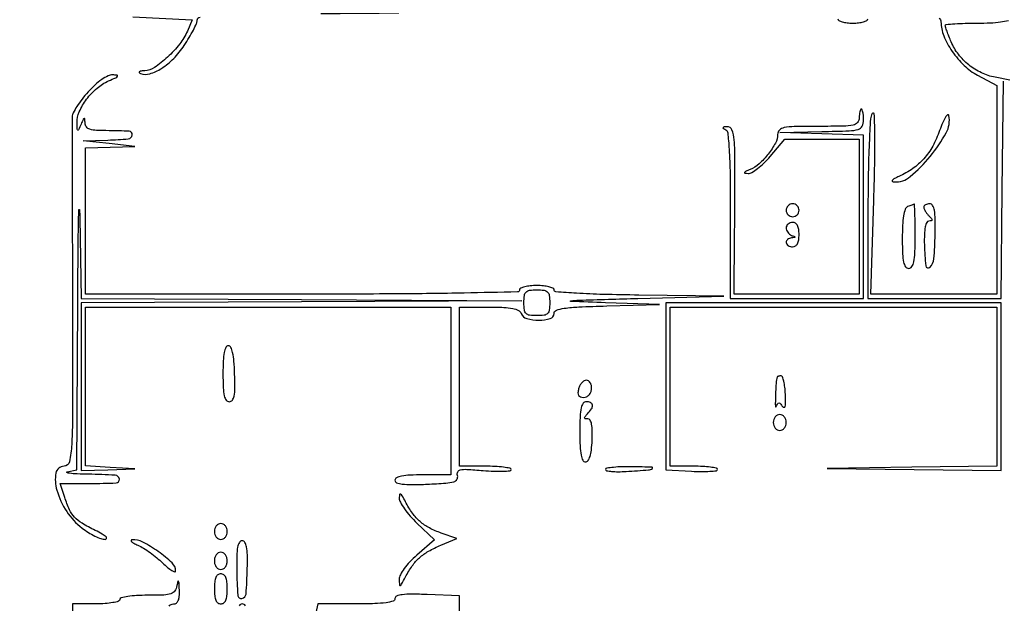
# Model space of a CAD drawing. Extents: x 23 to 255, y 40 to 184.
# Drawn here: x 138.64 to 157.99, y 122.66 to 134.16 of the extents above; entities that cross this region are included whole.
import ezdxf

# ---------------------------------------------------------------- set-up
doc = ezdxf.new("R2010")
doc.units = 0
doc.header["$MEASUREMENT"] = 0

msp = doc.modelspace()

# ---------------------------------------------------------------- linework, layer by layer
for points in [[(207.919475, 175.632891, 0.000007), (191.762556, 175.634099, 0.00002), (173.0434, 175.634494, 0.000013), (151.49745, 175.633531), (95.9364, 175.6296)], [(145.762786, 134.314518, 0.000098), (143.3547, 134.3448)], [(156.693283, 134.354832, -0.00013), (155.384427, 134.36731, -0.196368)], [(144.56025, 134.279984, 0.00034), (146.093697, 134.293502, 0.968885)], [(140.861118, 134.21779), (142.031388, 134.157198), (141.934905, 133.933749, -0.065438), (141.784194, 133.68135, -0.038233), (141.544861, 133.42207, -0.037225), (141.2883, 133.216906, -0.142402), (141.095843, 133.153721, 0.021017), (141.027028, 133.148457, 0.106095), (140.990774, 133.136048, 0.456807), (140.987994, 133.120103, 0.126989), (141.011349, 133.102938, 0.170376), (141.195063, 133.094913, 0.068076), (141.427246, 133.201339, 0.05747), (141.66641, 133.394961, 0.047637), (141.872582, 133.649798, 0.012344), (141.970385, 133.805679, 0.015439), (142.052971, 133.955152, 0.013679), (142.114239, 134.083114, 0.105182), (142.128, 134.147804, -0.387512), (142.185325, 134.210663, -0.009432)], [(154.7334, 134.1756, 0.277684), (154.753035, 134.14297, 0.052312), (154.820379, 134.115851, 0.042582), (154.916042, 134.097137, 0.027026), (155.0295, 134.091, 0.027026), (155.142958, 134.097137, 0.042582), (155.238621, 134.115851, 0.052312), (155.305965, 134.14297, 0.277684), (155.3256, 134.1756, -0.362465)], [(156.728749, 134.191301, -0.225987), (156.7638, 134.11771, 0.098137), (156.818413, 133.842144, 0.052475), (156.984299, 133.535693, 0.050954), (157.219921, 133.257552, 0.069713), (157.485397, 133.065227), (157.8636, 132.864591), (157.8636, 130.812895), (157.8636, 128.7612), (156.623987, 128.7612), (155.384375, 128.7612), (155.441114, 130.60125, 0.002715), (155.461879, 131.418741, 0.009091), (155.462836, 131.954792, 0.009574), (155.450413, 132.304161, 0.720588), (155.413022, 132.3144, 0.132739), (155.3771, 132.207905, 0.003917), (155.351571, 131.731694, 0.007201), (155.33319, 131.145028, 0.004045), (155.326895, 130.43205), (155.3256, 128.6766), (156.635447, 128.6766), (157.945295, 128.6766), (157.969417, 130.81275), (157.993539, 132.9489)], [(158.1174, 132.97237), (157.829882, 133.026308, -0.064403), (157.559683, 133.114076, -0.058712), (157.31134, 133.269772, -0.058898), (157.106689, 133.478367, -0.065698), (156.965048, 133.721787, -0.005315), (156.920366, 133.832006, -0.007283), (156.882665, 133.932181, -0.004947), (156.853222, 134.016624, -0.08158), (156.8484, 134.045983, -0.388059), (156.864934, 134.064078, -0.004822), (157.034784, 134.077776, -0.011056), (157.239612, 134.087763, -0.006652), (157.4829, 134.091, 0.011522), (157.734799, 134.096806, 0.02162), (157.937625, 134.11497, 0.018508), (158.089241, 134.140928, 0.354925)], [(141.576717, 122.623524, -0.252967), (141.6627, 122.67, 0.154404), (141.718766, 122.687737, 0.1411), (141.756849, 122.735055, 0.082892), (141.77652, 122.818349, 0.027103), (141.778079, 122.94495, 0.004641), (141.77125, 123.078312, 0.114822), (141.760805, 123.113432, 0.674817), (141.748259, 123.111738, 0.014773), (141.729895, 123.02955, -0.099285), (141.687356, 122.925531, -0.168546), (141.613336, 122.869176, -0.07125), (141.472918, 122.84442, -0.008062), (141.149216, 122.8392, 0.014064), (140.937215, 122.833236, 0.02451), (140.762354, 122.814761, 0.02229), (140.631651, 122.788423, 0.344587), (140.6052, 122.7546, -0.332234), (140.580491, 122.721519, -0.026982), (140.468518, 122.694851, -0.027868), (140.318266, 122.676104, -0.017105), (140.1399, 122.67), (139.6746, 122.67), (139.6746, 118.6092)], [(147.2886, 118.814016), (147.2886, 122.825833), (146.653903, 122.853666, 0.008333), (146.348663, 122.861959, 0.033183), (146.161745, 122.851509, 0.060853), (146.052833, 122.824424, 0.311353), (146.019403, 122.77575, -0.326046), (145.982729, 122.72529, -0.043431), (145.846487, 122.694088, -0.027371), (145.621321, 122.67522, -0.007219), (145.259812, 122.67), (144.500024, 122.67), (144.448249, 122.43735, -0.009914)], [(143.079917, 122.633521, 0.266366), (143.0163, 122.67, 0.266366), (142.952683, 122.633521, 0.088943)]]:
    msp.add_lwpolyline(points, format="xyb")
for points in [[(139.980544, 132.737156, 0.019202), (139.863093, 132.596665, 0.022482), (139.763153, 132.454571, 0.022168), (139.690401, 132.328584, 0.112725), (139.670113, 132.250706, 0.007836), (139.668434, 132.136249, 0.000054), (139.669516, 131.158481, 0.000212), (139.671348, 130.039707, 0.000135), (139.674378, 128.74005, -0.00067), (139.677189, 126.515653, -0.012217), (139.659825, 125.807304, -0.038035), (139.616783, 125.464693, -0.356493), (139.509665, 125.3772, 0.362922), (139.348748, 125.242682, 0.115978), (139.366457, 124.906878, 0.074843), (139.560741, 124.486606, 0.084391), (139.863959, 124.161652, 0.023996), (139.987553, 124.076438, 0.024765), (140.117479, 124.004424, 0.025459), (140.235721, 123.953636, 0.089034), (140.317085, 123.939067, 0.306878), (140.343313, 123.956853, 0.312829), (140.336246, 123.987447, 0.055832), (140.260342, 124.042311, 0.013673), (140.123877, 124.114571, -0.019286), (139.862252, 124.256888, -0.071762), (139.716797, 124.374524, -0.07919), (139.617954, 124.522335, -0.026737), (139.522076, 124.76385), (139.429602, 125.0388), (140.017401, 125.0388, 0.010029), (140.535422, 125.049191, 0.443917), (140.597464, 125.123585, 0.357246), (140.515056, 125.199455, 0.009776), (139.99185, 125.219521, -0.006003), (139.768119, 125.226411, -0.017659), (139.614587, 125.238427, -0.090818), (139.566729, 125.252947, -0.712255), (139.56885, 125.267705), (139.7592, 125.304368), (139.778367, 128.576734, -0.000881), (139.787314, 129.751023, -0.004198), (139.799246, 130.422107, -0.925729), (139.811073, 130.42271, -0.028071), (139.822531, 130.263617), (139.847528, 128.678135), (144.181414, 128.655432), (148.5153, 128.632729), (144.17955, 128.612365), (139.8438, 128.592), (139.8438, 126.9423), (139.8438, 125.2926), (140.37255, 125.308597), (140.9013, 125.324593), (140.41485, 125.355118), (139.9284, 125.385644), (139.9284, 126.946522), (139.9284, 128.5074), (143.5239, 128.5074), (147.1194, 128.5074), (147.1194, 126.8577), (147.1194, 125.208), (146.5695, 125.208, 0.011167), (146.316909, 125.202358, 0.03633), (146.150722, 125.182775, 0.060716), (146.050324, 125.150481, 0.292011), (146.019403, 125.10225, 0.311978), (146.052938, 125.053542, 0.060498), (146.162429, 125.026495, 0.033017), (146.350324, 125.016091, 0.008271), (146.657443, 125.024458, 0.006085), (147.018672, 125.044688, 0.053264), (147.176425, 125.072505, 0.184349), (147.240757, 125.120963, 0.220458), (147.250253, 125.195545, -0.181197), (147.253935, 125.267427, -0.247624), (147.303621, 125.307248, -0.062694), (147.433594, 125.315699, -0.005855), (147.754313, 125.292565, 0.011094), (147.965007, 125.279585, 0.018598), (148.142388, 125.279204, 0.013175), (148.281766, 125.287771, 0.388743), (148.3038, 125.311828, 0.360308), (148.282392, 125.33768, 0.014851), (148.154693, 125.357997, 0.019932), (147.99081, 125.372493, 0.012092), (147.7962, 125.3772), (147.2886, 125.3772), (147.2886, 126.9423), (147.2886, 128.5074), (147.871749, 128.5074, -0.010358), (148.160043, 128.501427, -0.039213), (148.339, 128.479881, -0.069304), (148.448968, 128.441403, -0.184401), (148.503594, 128.3805, 0.239486), (148.613189, 128.281575, 0.065123), (148.851618, 128.249411, 0.070784), (149.076329, 128.28046, 0.334767), (149.1498, 128.377896, -0.313839), (149.195319, 128.443274, -0.052494), (149.351822, 128.48315, -0.025446), (149.637525, 128.510004, -0.004291), (150.18615, 128.528804), (151.2225, 128.555415), (150.165, 128.592148, -0.001054), (149.479357, 128.61741, -0.917838), (149.478751, 128.630364, -0.025789), (149.638242, 128.643272, -0.000248), (150.7995, 128.6766), (152.4915, 128.72432), (150.82065, 128.74276, -0.00375), (150.116796, 128.755808, -0.008889), (149.593273, 128.77876, -0.003915), (149.185615, 128.807105, -0.391764), (149.1498, 128.8458, 0.295869), (149.128561, 128.878551, 0.04382), (149.050395, 128.905549, 0.037669), (148.941087, 128.924276, 0.023598), (148.8114, 128.9304, 0.023598), (148.681713, 128.924276, 0.037669), (148.572405, 128.905549, 0.04382), (148.494239, 128.878551, 0.295869), (148.473, 128.8458, -0.407584), (148.433179, 128.805065, -0.000722), (147.383775, 128.782769, -0.003616), (146.063084, 128.766169, -0.001334), (144.2007, 128.7612), (139.9284, 128.7612), (139.9284, 130.1994), (139.9284, 131.6376), (140.41485, 131.651822), (140.9013, 131.666044), (140.3937, 131.7222), (139.8861, 131.778356), (140.37255, 131.792578, 0.0154), (140.772191, 131.816596, 0.355192), (140.848507, 131.891104, 0.429255), (140.788063, 131.963431, 0.015932), (140.3937, 131.976, -0.011054), (140.144279, 131.981515, -0.065139), (140.01574, 132.00415, -0.15155), (139.949767, 132.049791, -0.15744), (139.922454, 132.12405, 0.011173), (139.917311, 132.206245, 0.467319), (139.904535, 132.215206, 0.223503), (139.886997, 132.20036, 0.005675), (139.8438, 132.1029, -0.004482), (139.795988, 131.99433, -0.394475), (139.780963, 131.988056, -0.301321), (139.769929, 132.003204, -0.00356), (139.765146, 132.13214, -0.11377), (139.808426, 132.349428, -0.055668), (139.953045, 132.593783, -0.053784), (140.158104, 132.812542, -0.07506), (140.384923, 132.954875, 0.006169), (140.525825, 133.01829, 0.13234), (140.56047, 133.047377, 0.564124), (140.552039, 133.066359, 0.026809), (140.466994, 133.072489, 0.118556), (140.374451, 133.052021, 0.037483), (140.251403, 132.980155, 0.033348), (140.115657, 132.872563, 0.024805)], [(155.1564, 132.2298, -0.179874), (155.122194, 132.137793, -0.16431), (155.034788, 132.086203, -0.047763), (154.843409, 132.06467, -0.004147), (154.3527, 132.0606, 0.004433), (153.876369, 132.056377, 0.044062), (153.677876, 132.035298, 0.143349), (153.585013, 131.987114, 0.204641), (153.549, 131.902809, -0.123984), (153.505966, 131.73193, -0.042799), (153.365594, 131.517193, -0.043003), (153.184575, 131.323063, -0.087822), (153.008565, 131.212914, 0.008871), (152.920125, 131.175341, 0.177836), (152.899462, 131.155246, 0.509356), (152.907215, 131.14088, 0.023962), (152.971358, 131.135362, 0.146146), (153.044005, 131.154094, 0.028799), (153.156349, 131.23098, 0.028302), (153.281202, 131.33924, 0.022985), (153.402473, 131.4684), (153.692131, 131.8068), (154.424265, 131.8068), (155.1564, 131.8068), (155.1564, 130.284), (155.1564, 128.7612), (153.925725, 128.7612), (152.695049, 128.7612), (152.703236, 129.92445, 0.000892), (152.7108, 131.364312, 0.01825), (152.696444, 131.798856, 0.079402), (152.651628, 131.992005, 0.317411), (152.55495, 132.053921, 0.021021), (152.498558, 132.048996, 0.185333), (152.476943, 132.037309, 0.449116), (152.478976, 132.022413, 0.051902), (152.51265, 132.004571, -0.275259), (152.567201, 131.932821, -0.012544), (152.595339, 131.612991, -0.012642), (152.613513, 131.127066, -0.003025), (152.6184, 130.31925), (152.6184, 128.6766), (153.9297, 128.6766), (155.241, 128.6766), (155.241, 130.280936), (155.241, 131.885273), (154.41615, 131.912931), (153.5913, 131.940588), (154.41615, 131.958294, 0.003419), (154.960143, 131.973693, 0.059044), (155.135594, 132.000764, 0.214246), (155.212529, 132.06467, 0.114379), (155.241, 132.1875, 0.01883), (155.237946, 132.26857, 0.03053), (155.228574, 132.336872, 0.031449), (155.215189, 132.387133, 0.322437), (155.1987, 132.399, 0.295869), (155.182325, 132.38838, 0.04382), (155.168826, 132.349297, 0.037669), (155.159462, 132.294644, 0.023598)], [(156.737329, 131.977235, -0.040914), (156.600216, 131.671053, -0.056177), (156.426267, 131.424829, -0.058167), (156.207106, 131.229759, -0.0484), (155.935352, 131.076186, 0.01829), (155.849318, 131.034178, 0.092441), (155.807785, 131.000923, 0.428331), (155.809885, 130.979589, 0.154376), (155.841839, 130.967671, 0.188898), (156.158196, 131.073473, 0.046394), (156.551975, 131.469989, 0.046543), (156.867196, 131.93453, 0.178148), (156.918801, 132.274641, 0.529408), (156.893826, 132.285052, 0.111488), (156.853902, 132.243874, 0.037585), (156.798275, 132.135104, 0.014589)], [(153.7182, 130.4109, 0.099038), (153.727888, 130.36247, 0.097945), (153.755477, 130.321277, 0.097945), (153.79667, 130.293688, 0.099038), (153.8451, 130.284, 0.099038), (153.89353, 130.293688, 0.097945), (153.934723, 130.321277, 0.097945), (153.962312, 130.36247, 0.099038), (153.972, 130.4109, 0.099038), (153.962312, 130.45933, 0.097945), (153.934723, 130.500523, 0.097945), (153.89353, 130.528112, 0.099038), (153.8451, 130.5378, 0.099038), (153.79667, 130.528112, 0.097945), (153.755477, 130.500523, 0.097945), (153.727888, 130.45933, 0.099038)], [(156.10815, 130.481771, 0.219708), (156.060988, 130.431623, 0.038846), (156.028915, 130.303085, 0.029834), (156.008594, 130.114296, 0.011894), (156.0024, 129.85395, 0.008602), (156.007589, 129.55235, 0.044818), (156.028137, 129.387475, 0.104216), (156.067127, 129.300455, 0.239918), (156.1293, 129.2688, 0.250296), (156.192038, 129.302305, 0.098409), (156.23082, 129.3957, 0.041714), (156.251143, 129.573172, 0.007659), (156.2562, 129.9033, 0.003125), (156.254682, 130.146143, 0.005294), (156.249987, 130.349454, 0.00118), (156.243656, 130.525064, 0.494913), (156.23505, 130.531121, 0.01488), (156.221705, 130.526466, 0.001374), (156.189049, 130.513869, 0.001771), (156.150193, 130.4986, 0.001388)], [(156.4254, 130.47012, 0.102712), (156.432232, 130.437211, 0.032763), (156.455222, 130.392499, 0.031128), (156.488068, 130.344761, 0.030136), (156.52692, 130.30092, -0.018538), (156.575451, 130.24865, -0.178693), (156.585889, 130.220718, -0.354311), (156.572642, 130.204238, -0.053226), (156.527321, 130.1994, 0.289563), (156.483344, 130.171601, 0.06333), (156.454123, 130.082494, 0.039457), (156.438002, 129.938543, 0.013926), (156.437005, 129.730785, 0.02211), (156.464871, 129.317127, 0.618951), (156.543611, 129.288309, 0.184068), (156.624055, 129.455223, 0.01622), (156.649131, 129.931446, 0.008398), (156.65016, 130.236415, 0.039832), (156.633949, 130.410144, 0.086479), (156.599848, 130.504978, 0.269524), (156.543381, 130.5378, 0.055418), (156.49825, 130.532782, 0.074983), (156.460057, 130.517919, 0.094402), (156.43444, 130.495942, 0.169981)], [(153.7182, 130.06545, 0.089721), (153.72609, 130.021834, 0.065378), (153.749264, 129.978229, 0.064099), (153.783521, 129.941241, 0.078198), (153.82395, 129.917029, -0.009076), (153.87977, 129.893318, -0.295955), (153.8874, 129.881556, -0.382689), (153.879227, 129.872442, -0.011437), (153.82395, 129.867679, 0.151538), (153.746341, 129.838124, 0.262231), (153.720635, 129.776157, 0.231455), (153.759955, 129.715425, 0.136162), (153.8451, 129.6918, 0.148148), (153.899284, 129.708215, 0.124534), (153.939653, 129.7529, 0.084621), (153.96423, 129.827548, 0.037322), (153.972, 129.9315, 0.037322), (153.96423, 130.035452, 0.084621), (153.939653, 130.1101, 0.124534), (153.899284, 130.154785, 0.148148), (153.8451, 130.1712, 0.081935), (153.796633, 130.163204, 0.092192), (153.755477, 130.140136, 0.100665), (153.727958, 130.105784, 0.119248)], [(149.0652, 128.592, -0.030723), (149.056415, 128.449156, -0.167168), (149.0229, 128.3805, -0.167168), (148.954244, 128.346985, -0.030723), (148.8114, 128.3382, -0.030723), (148.668556, 128.346985, -0.167168), (148.5999, 128.3805, -0.167168), (148.566385, 128.449156, -0.030723), (148.5576, 128.592, -0.030723), (148.566385, 128.734844, -0.167168), (148.5999, 128.8035, -0.167168), (148.668556, 128.837015, -0.030723), (148.8114, 128.8458, -0.030723), (148.954244, 128.837015, -0.167168), (149.0229, 128.8035, -0.167168), (149.056415, 128.734844, -0.030723)], [(151.3494, 126.949814), (151.3494, 125.307629), (151.857154, 125.278964, 0.011697), (152.051827, 125.272538, 0.01951), (152.21571, 125.277359, 0.014359), (152.343724, 125.289833, 0.378508), (152.364754, 125.31375, 0.355743), (152.344251, 125.338796, 0.01644), (152.227963, 125.358562, 0.021068), (152.077699, 125.37263, 0.012806), (151.8993, 125.3772), (151.434, 125.3772), (151.434, 126.9423), (151.434, 128.5074), (154.6488, 128.5074), (157.8636, 128.5074), (157.8636, 126.944088), (157.8636, 125.380777), (156.19275, 125.355944), (154.5219, 125.331112), (156.23505, 125.311856), (157.9482, 125.2926), (157.9482, 126.9423), (157.9482, 128.592), (154.6488, 128.592), (151.3494, 128.592)], [(142.6356, 127.1961, 0.009572), (142.640933, 126.917544, 0.046197), (142.661545, 126.760639, 0.103424), (142.69996, 126.67667, 0.238266), (142.76027, 126.6462, 0.237182), (142.820196, 126.676321, 0.112783), (142.855901, 126.757435, 0.04722), (142.870744, 126.912089, 0.008911), (142.866054, 127.1961, 0.011923), (142.851663, 127.443192, 0.035245), (142.825855, 127.611129, 0.054626), (142.789957, 127.715223, 0.290144), (142.741384, 127.746, 0.292258), (142.693125, 127.715158, 0.060924), (142.660819, 127.614905, 0.036373), (142.641238, 127.448794, 0.011155)], [(149.632887, 126.9, 0.048178), (149.620311, 126.821821, 0.14928), (149.632524, 126.770395, 0.183065), (149.669142, 126.740835, 0.079424), (149.731917, 126.7308, 0.107891), (149.789271, 126.743322, 0.099324), (149.838157, 126.778808, 0.091497), (149.872487, 126.833273, 0.076333), (149.887939, 126.9, 0.064426), (149.884475, 126.964693, 0.08706), (149.864106, 127.019498, 0.107434), (149.830508, 127.056031, 0.154506), (149.788909, 127.0692, 0.134279), (149.742872, 127.056609, 0.073123), (149.69697, 127.019498, 0.064248), (149.658132, 126.9647, 0.058186)], [(153.541951, 127.13265, 0.063758), (153.518893, 127.015506, 0.008983), (153.506804, 126.769175, 0.010884), (153.504797, 126.553531, 0.822097), (153.523841, 126.550023, -0.030442), (153.551471, 126.609061, -0.274664), (153.575007, 126.623045, -0.228952), (153.601839, 126.610079, -0.022306), (153.645251, 126.550023, 0.273477), (153.674467, 126.535707, 0.32586), (153.697237, 126.555212, 0.058847), (153.707104, 126.640711, 0.011808), (153.70307, 126.79425, 0.017758), (153.691273, 126.932064, 0.028482), (153.6704, 127.048182, 0.027818), (153.64462, 127.13444, 0.316129), (153.61706, 127.1538, 0.029107), (153.590484, 127.152252, 0.039543), (153.566922, 127.147587, 0.044469), (153.549116, 127.140816, 0.201893)], [(149.6574, 126.054, 0.00954), (149.662824, 125.769751, 0.037117), (149.682542, 125.595, 0.069661), (149.716551, 125.494287, 0.283779), (149.769181, 125.4618, 0.244918), (149.819571, 125.488058, 0.077538), (149.858042, 125.566637, 0.046875), (149.885285, 125.696479, 0.016887), (149.900263, 125.8848, 0.014875), (149.903318, 126.077534, 0.046932), (149.889444, 126.205874, 0.08497), (149.859938, 126.281716, 0.263412), (149.813862, 126.3078, -0.047873), (149.765533, 126.312438, -0.347639), (149.751331, 126.32895, -0.189836), (149.760985, 126.356768, -0.019041), (149.80968, 126.40932, 0.049176), (149.887685, 126.504388, 0.175672), (149.906168, 126.579573, 0.270106), (149.870255, 126.628381, 0.102562), (149.7843, 126.6462, 0.241448), (149.722044, 126.614276, 0.103378), (149.683082, 126.52635, 0.044348), (149.662569, 126.359674, 0.008455)], [(153.4644, 126.2373, 0.080377), (153.473985, 126.178057, 0.091482), (153.501677, 126.127761, 0.100741), (153.542901, 126.094133, 0.121457), (153.5913, 126.0822, 0.121457), (153.639699, 126.094133, 0.100741), (153.680923, 126.127761, 0.091482), (153.708615, 126.178057, 0.080377), (153.7182, 126.2373, 0.080377), (153.708615, 126.296543, 0.091482), (153.680923, 126.346839, 0.100741), (153.639699, 126.380467, 0.121457), (153.5913, 126.3924, 0.121457), (153.542901, 126.380467, 0.100741), (153.501677, 126.346839, 0.091482), (153.473985, 126.296543, 0.080377)], [(150.165, 125.31314, 0.361321), (150.184838, 125.289272, 0.022302), (150.283043, 125.275503, 0.024836), (150.412782, 125.269655, 0.01493), (150.56685, 125.274969, 0.002271), (151.011853, 125.305666, 0.139911), (151.085669, 125.332731, 0.713913), (151.077998, 125.357645, 0.003394), (150.69375, 125.367386, 0.01137), (150.491024, 125.366539, 0.018831), (150.32032, 125.3555, 0.013386), (150.186365, 125.338122, 0.369289)], [(146.104721, 124.750751, 0.128237), (146.126059, 124.667825, 0.026899), (146.206428, 124.539838, 0.026557), (146.318703, 124.397421, 0.022419), (146.451687, 124.259045), (146.799175, 123.928488), (146.451687, 123.631052, 0.024366), (146.309849, 123.497138, 0.035187), (146.199431, 123.364723, 0.040807), (146.126798, 123.244413, 0.116628), (146.104721, 123.149858, 0.013751), (146.107905, 123.044941, 0.516239), (146.125078, 123.034178, 0.171393), (146.151563, 123.058012, 0.004442), (146.22771, 123.200882, -0.033328), (146.360608, 123.4189, -0.056625), (146.502436, 123.578281, -0.054733), (146.679904, 123.705277, -0.029004), (146.923319, 123.823995), (147.240767, 123.956633), (146.932267, 124.062691, -0.037465), (146.696649, 124.163985, -0.059133), (146.51515, 124.2879, -0.058218), (146.365791, 124.452359, -0.035068), (146.22771, 124.677118, 0.008567), (146.163226, 124.795739, 0.12979), (146.13078, 124.828986, 0.526635), (146.110764, 124.819807, 0.042052)], [(142.4664, 124.0941, 0.080377), (142.475985, 124.034857, 0.091482), (142.503677, 123.984561, 0.100741), (142.544901, 123.950933, 0.121457), (142.5933, 123.939, 0.121457), (142.641699, 123.950933, 0.100741), (142.682923, 123.984561, 0.091482), (142.710615, 124.034857, 0.080377), (142.7202, 124.0941, 0.080377), (142.710615, 124.153343, 0.091482), (142.682923, 124.203639, 0.100741), (142.641699, 124.237267, 0.121457), (142.5933, 124.2492, 0.121457), (142.544901, 124.237267, 0.100741), (142.503677, 124.203639, 0.091482), (142.475985, 124.153343, 0.080377)], [(140.962773, 123.822951, -0.034918), (141.069283, 123.766515, -0.015762), (141.20082, 123.678714, -0.015517), (141.334415, 123.576915, -0.020457), (141.449223, 123.475595, 0.016457), (141.547473, 123.387479, 0.035251), (141.629865, 123.327696, 0.063135), (141.685655, 123.302035, 0.506649), (141.705, 123.316225, 0.208406), (141.635699, 123.475268, 0.03209), (141.362601, 123.698279, 0.034437), (141.056827, 123.886498, 0.136992), (140.843412, 123.932129, 0.314377), (140.8266, 123.918787, 0.287743), (140.832558, 123.897224, 0.062403), (140.881035, 123.862891, 0.018535)], [(142.907045, 123.330177, 0.012803), (142.927553, 122.842089, 0.437548), (143.008356, 122.776974, 0.350769), (143.090057, 122.864767, 0.012297), (143.114963, 123.360879, 0.009719), (143.116626, 123.632115, 0.042409), (143.10092, 123.791736, 0.089256), (143.067616, 123.879981, 0.263847), (143.013278, 123.9108, 0.270543), (142.958467, 123.878801, 0.083433), (142.924606, 123.785295, 0.040191), (142.907604, 123.616898, 0.009168)], [(142.4664, 123.516, 0.072314), (142.475864, 123.450908, 0.08892), (142.503413, 123.39615, 0.10214), (142.544591, 123.359761, 0.130775), (142.5933, 123.3468, 0.130775), (142.642009, 123.359761, 0.10214), (142.683188, 123.39615, 0.08892), (142.710736, 123.450908, 0.072314), (142.7202, 123.516, 0.072314), (142.710736, 123.581092, 0.08892), (142.683188, 123.63585, 0.10214), (142.642009, 123.672239, 0.130775), (142.5933, 123.6852, 0.130775), (142.544591, 123.672239, 0.10214), (142.503413, 123.63585, 0.08892), (142.475864, 123.581092, 0.072314)], [(142.4664, 122.9661, 0.025511), (142.473328, 122.830399, 0.075863), (142.496614, 122.7405, 0.129352), (142.536665, 122.689126, 0.164293), (142.5933, 122.67, 0.164293), (142.649935, 122.689126, 0.129352), (142.689986, 122.7405, 0.075863), (142.713272, 122.830399, 0.025511), (142.7202, 122.9661, 0.025511), (142.713272, 123.101801, 0.075863), (142.689986, 123.1917, 0.129352), (142.649935, 123.243074, 0.164293), (142.5933, 123.2622, 0.164293), (142.536665, 123.243074, 0.129352), (142.496614, 123.1917, 0.075863), (142.473328, 123.101801, 0.025511)]]:
    msp.add_lwpolyline(points, format="xyb", close=True)

doc.saveas('drawing.dxf')
